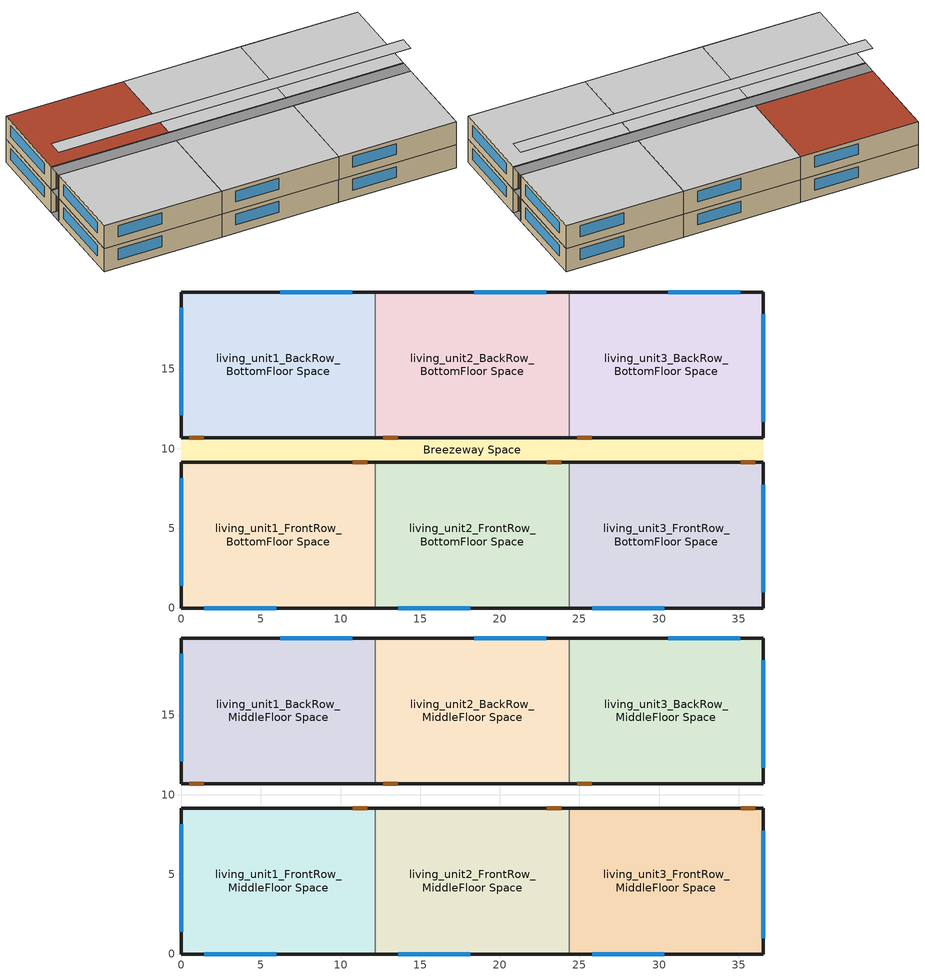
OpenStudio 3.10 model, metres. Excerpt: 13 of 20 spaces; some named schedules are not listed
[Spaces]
living_unit3_FrontRow_BottomFloor Space
 floor ground (Exterior Floor): 36.54,9.16 36.54,0 24.36,0 24.36,9.16 z0.15
 wall outside (Exterior Wall): 24.36,0 36.54,0 36.54,9.16 24.36,9.16 z0.15:2.74
 wall to living_unit2_FrontRow_BottomFloor Space (interiorwall): 24.36,9.16 24.36,0 z0.15:2.74
 window (Exterior Window): 25.82,0 30.32,0 / 36.54,1 36.54,7.75 z1.07:2.29
 door (Exterior Door): 36.04,9.16 35.12,9.16 z0.15:2.29
living_unit1_FrontRow_BottomFloor Space
 floor ground (Exterior Floor): 12.18,9.16 12.18,0 0,0 0,9.16 z0.15
 wall outside (Exterior Wall): 12.18,9.16 0,9.16 0,0 12.18,0 z0.15:2.74
 wall to living_unit2_FrontRow_BottomFloor Space (interiorwall): 12.18,0 12.18,9.16 z0.15:2.74
 window (Exterior Window): 0,8.16 0,1.41 / 1.46,0 5.96,0 z1.07:2.29
 door (Exterior Door): 11.68,9.16 10.76,9.16 z0.15:2.29
living_unit2_FrontRow_BottomFloor Space
 floor ground (Exterior Floor): 24.36,9.16 24.36,0 12.18,0 12.18,9.16 z0.15
 wall outside (Exterior Wall): 12.18,0 24.36,0 / 24.36,9.16 12.18,9.16 z0.15:2.74
 window (Exterior Window): 13.64,0 18.14,0 z1.07:2.29
 door (Exterior Door): 23.86,9.16 22.94,9.16 z0.15:2.29
living_unit1_BackRow_BottomFloor Space
 floor ground (Exterior Floor): 12.18,19.84 12.18,10.68 0,10.68 0,19.84 z0.15
 wall outside (Exterior Wall): 12.18,19.84 0,19.84 0,10.68 12.18,10.68 z0.15:2.74
 wall to living_unit2_BackRow_BottomFloor Space (interiorwall): 12.18,10.68 12.18,19.84 z0.15:2.74
 window (Exterior Window): 10.72,19.84 6.22,19.84 / 0,18.84 0,12.09 z1.07:2.29
 door (Exterior Door): 0.5,10.68 1.41,10.68 z0.15:2.29
 ceiling to living_unit1_BackRow_TopFloor Space (ceiling-floor-layer): 12.18,10.68 12.18,19.84 0,19.84 0,10.68 z2.74
living_unit2_BackRow_BottomFloor Space
 floor ground (Exterior Floor): 24.36,19.84 24.36,10.68 12.18,10.68 12.18,19.84 z0.15
 wall outside (Exterior Wall): 12.18,10.68 24.36,10.68 / 24.36,19.84 12.18,19.84 z0.15:2.74
 wall to living_unit3_BackRow_BottomFloor Space (interiorwall): 24.36,10.68 24.36,19.84 z0.15:2.74
 window (Exterior Window): 22.9,19.84 18.4,19.84 z1.07:2.29
 door (Exterior Door): 12.68,10.68 13.59,10.68 z0.15:2.29
living_unit3_BackRow_BottomFloor Space
 floor ground (Exterior Floor): 36.54,19.84 36.54,10.68 24.36,10.68 24.36,19.84 z0.15
 wall outside (Exterior Wall): 24.36,10.68 36.54,10.68 36.54,19.84 24.36,19.84 z0.15:2.74
 window (Exterior Window): 36.54,11.68 36.54,18.43 / 35.08,19.84 30.58,19.84 z1.07:2.29
 door (Exterior Door): 24.86,10.68 25.77,10.68 z0.15:2.29
Breezeway Space
 floor outside (Exterior Floor): 36.54,10.68 36.54,9.16 0,9.16 0,10.68 z0.15; 36.54,10.68 36.54,9.16 0,9.16 0,10.68 z2.74; 36.54,10.68 36.54,9.16 0,9.16 0,10.68 z5.33
 ceiling to attic Space (Interior Ceiling): 36.54,9.16 36.54,10.68 0,10.68 0,9.16 z7.92
living_unit1_FrontRow_MiddleFloor Space
 floor to living_unit1_FrontRow_BottomFloor Space (ceiling-floor-layer): 12.18,9.16 12.18,0 0,0 0,9.16 z2.74
 wall outside (Exterior Wall): 12.18,9.16 0,9.16 0,0 12.18,0 z2.74:5.33
 wall to living_unit2_FrontRow_MiddleFloor Space (interiorwall): 12.18,0 12.18,9.16 z2.74:5.33
 window (Exterior Window): 0,8.16 0,1.41 / 1.46,0 5.96,0 z3.66:4.88
 door (Exterior Door): 11.68,9.16 10.76,9.16 z2.74:4.88
 ceiling to living_unit1_FrontRow_TopFloor Space (ceiling-floor-layer): 12.18,0 12.18,9.16 0,9.16 0,0 z5.33
living_unit2_FrontRow_MiddleFloor Space
 floor to living_unit2_FrontRow_BottomFloor Space (ceiling-floor-layer): 24.36,9.16 24.36,0 12.18,0 12.18,9.16 z2.74
 wall outside (Exterior Wall): 12.18,0 24.36,0 / 24.36,9.16 12.18,9.16 z2.74:5.33
 wall to living_unit3_FrontRow_MiddleFloor Space (interiorwall): 24.36,0 24.36,9.16 z2.74:5.33
 window (Exterior Window): 13.64,0 18.14,0 z3.66:4.88
 door (Exterior Door): 23.86,9.16 22.94,9.16 z2.74:4.88
 ceiling to living_unit2_FrontRow_TopFloor Space (ceiling-floor-layer): 24.36,0 24.36,9.16 12.18,9.16 12.18,0 z5.33
living_unit3_FrontRow_MiddleFloor Space
 floor to living_unit3_FrontRow_BottomFloor Space (ceiling-floor-layer): 36.54,9.16 36.54,0 24.36,0 24.36,9.16 z2.74
 wall outside (Exterior Wall): 24.36,0 36.54,0 36.54,9.16 24.36,9.16 z2.74:5.33
 window (Exterior Window): 36.54,1 36.54,7.75 / 25.82,0 30.32,0 z3.66:4.88
 door (Exterior Door): 36.04,9.16 35.12,9.16 z2.74:4.88
 ceiling to living_unit3_FrontRow_TopFloor Space (ceiling-floor-layer): 36.54,0 36.54,9.16 24.36,9.16 24.36,0 z5.33
living_unit1_BackRow_MiddleFloor Space
 floor ground (ceiling-floor-layer): 12.18,19.84 12.18,10.68 0,10.68 0,19.84 z2.74
 wall outside (Exterior Wall): 12.18,19.84 0,19.84 0,10.68 12.18,10.68 z2.74:5.33
 wall to living_unit2_BackRow_MiddleFloor Space (interiorwall): 12.18,10.68 12.18,19.84 z2.74:5.33
 window (Exterior Window): 0,18.84 0,12.09 / 10.72,19.84 6.22,19.84 z3.66:4.88
 door (Exterior Door): 0.5,10.68 1.41,10.68 z2.74:4.88
 roof outside (ceiling-floor-layer): 12.18,10.68 12.18,19.84 0,19.84 0,10.68 z5.33
living_unit2_BackRow_MiddleFloor Space
 floor to living_unit2_BackRow_BottomFloor Space (ceiling-floor-layer): 24.36,19.84 24.36,10.68 12.18,10.68 12.18,19.84 z2.74
 wall outside (Exterior Wall): 12.18,10.68 24.36,10.68 / 24.36,19.84 12.18,19.84 z2.74:5.33
 wall to living_unit3_BackRow_MiddleFloor Space (interiorwall): 24.36,10.68 24.36,19.84 z2.74:5.33
 window (Exterior Window): 22.9,19.84 18.4,19.84 z3.66:4.88
 door (Exterior Door): 12.68,10.68 13.59,10.68 z2.74:4.88
 ceiling to living_unit2_BackRow_TopFloor Space (ceiling-floor-layer): 24.36,10.68 24.36,19.84 12.18,19.84 12.18,10.68 z5.33
living_unit3_BackRow_MiddleFloor Space
 floor to living_unit3_BackRow_BottomFloor Space (ceiling-floor-layer): 36.54,19.84 36.54,10.68 24.36,10.68 24.36,19.84 z2.74
 wall outside (Exterior Wall): 24.36,10.68 36.54,10.68 36.54,19.84 24.36,19.84 z2.74:5.33
 window (Exterior Window): 36.54,11.68 36.54,18.43 / 35.08,19.84 30.58,19.84 z3.66:4.88
 door (Exterior Door): 24.86,10.68 25.77,10.68 z2.74:4.88
 ceiling to living_unit3_BackRow_TopFloor Space (ceiling-floor-layer): 36.54,10.68 36.54,19.84 24.36,19.84 24.36,10.68 z5.33
shading: 35.08,19.84 35.08,19.85 30.58,19.85 30.58,19.84 z4.88; 10.72,19.84 10.72,19.85 6.22,19.85 6.22,19.84 z2.29; 0,12.09 0,18.84 -0.01,18.84 -0.01,12.09 z2.29; 5.96,-0.01 5.96,0 1.46,0 1.46,-0.01 z2.29; 30.32,-0.01 30.32,0 25.82,0 25.82,-0.01 z2.29; 22.9,19.84 22.9,19.85 18.4,19.85 18.4,19.84 z4.88; 18.14,-0.01 18.14,0 13.64,0 13.64,-0.01 z2.29; 36.55,11.68 36.55,18.43 36.54,18.43 36.54,11.68 z2.29; 22.9,19.84 22.9,19.85 18.4,19.85 18.4,19.84 z2.29; 36.55,1 36.55,7.75 36.54,7.75 36.54,1 z2.29; 0,1.41 0,8.16 -0.01,8.16 -0.01,1.41 z2.29; 35.08,19.84 35.08,19.85 30.58,19.85 30.58,19.84 z2.29; 5.96,-0.01 5.96,0 1.46,0 1.46,-0.01 z4.88; 18.14,-0.01 18.14,0 13.64,0 13.64,-0.01 z4.88; 36.55,1 36.55,7.75 36.54,7.75 36.54,1 z4.88; 30.32,-0.01 30.32,0 25.82,0 25.82,-0.01 z4.88; 0,1.41 0,8.16 -0.01,8.16 -0.01,1.41 z4.88; 10.72,19.84 10.72,19.85 6.22,19.85 6.22,19.84 z4.88; 36.55,11.68 36.55,18.43 36.54,18.43 36.54,11.68 z4.88; 0,12.09 0,18.84 -0.01,18.84 -0.01,12.09 z4.88
[Site]
Seattle Seattle Tacoma Intl A_WA_USA Design_Conditions: Latitude {deg}=47.47; Longitude {deg}=-122.32; Time Zone {hr}=-8; Elevation {m}=122; Terrain=Suburbs
[Building]
US+MF+CZ4C+hp+slab+IECC_2024: North Axis {deg}=0
[SizingPeriod:DesignDay] Barometric Pressure {Pa}=99868; Rain Indicator=No; Snow Indicator=No; Day of Month=21; Daylight Saving Time Indicator=No; Humidity Condition Type=Wetbulb; Dry-Bulb Temperature Range Modifier Type=DefaultMultipliers
Name | Maximum Dry-Bulb Temperature {C} | Daily Dry-Bulb Temperature Range {deltaC} | Wind Speed {m/s} | Wind Direction {deg} | Sky Clearness | Month | Day Type | Wetbulb or DewPoint at Maximum Dry-Bulb {C} | Solar Model Indicator | ASHRAE Clear Sky Optical Depth for Beam Irradiance | ASHRAE Clear Sky Optical Depth for Diffuse Irradiance
Seattle Seattle Tacoma Intl A Ann Htg 99.6% Condns DB | -4.2 | 0 | 4.3 | 20 | 0 | 12 | WinterDesignDay | -4.2 | ASHRAEClearSky
Seattle Seattle Tacoma Intl A Ann Clg .4% Condns DB=>MWB | 29.4 | 10.4 | 4.2 | 350 |  | 8 | SummerDesignDay | 18.3 | ASHRAETau | 0.352 | 2.561
[ClimateZones]
Climate Zone Institution Name 1=ASHRAE; Climate Zone Document Name 1=ANSI/ASHRAE Standard 169; Climate Zone Document Year 1=2006; Climate Zone Institution Name 2=CEC; Climate Zone Document Name 2=California Climate Zone Descriptions; Climate Zone Document Year 2=1995
[Construction]
interiorwall: Drywall_1/2in, OSB_5/8in, Drywall_1/2in
Exterior Wall: syn_stucco, sheathing_consol_layer, OSB_7/16in, wall_consol_layer, Drywall_1/2in
ceiling-floor-layer: Lumber_2x4
Exterior Floor: floor_consol_layer, Plywood_3/4in, Carpet_n_pad
Interior Ceiling: ceil_consol_layer, Drywall_1/2in
Exterior Window: Glass
Exterior Door: door_const
[Material]
Name | Roughness | Thickness {m} | Conductivity {W/m-K} | Density {kg/m3} | Specific Heat {J/kg-K} | Thermal Absorptance | Solar Absorptance | Visible Absorptance
Drywall_1/2in | MediumSmooth | 0.0127 | 0.16009 | 800.923 | 1087.84
OSB_5/8in | MediumSmooth | 0.015875 | 0.1163 | 544.627 | 1213.36
syn_stucco | MediumSmooth | 0.003048 | 0.0865 | 400 | 878.64 | 0.7
sheathing_consol_layer | Rough | 0.031115 | 0.035329 | 20.1 | 1465.415
OSB_7/16in | MediumSmooth | 0.0111125 | 0.1163 | 544.627 | 1213.36
wall_consol_layer | Rough | 0.1397 | 0.057165 | 120.801 | 1036.26
Lumber_2x4 | Rough | 0.0890016 | 0.115458 | 512.64 | 767.58 | 0.9 | 0.7 | 0.7
floor_consol_layer | Rough | 0.000254 | 12.9895 | 55.074 | 916.9311
Plywood_3/4in | Rough | 0.01905 | 0.115458 | 544.68 | 674.54 | 0.9 | 0.7 | 0.7
Carpet_n_pad | MediumSmooth | 0.0254001 | 0.0601314 | 32.0369 | 836.8 | 0.9 | 0.7 | 0.7
ceil_consol_layer | Rough | 0.479081 | 0.0617176 | 41.9286 | 776.251
door_const | Smooth | 0.0452888 | 0.0720096 | 512.64 | 767.58
[WindowMaterial:SimpleGlazingSystem]
Glass: U-Factor {W/m2-K}=1.590008; Solar Heat Gain Coefficient=0.3344; Visible Transmittance=0.88
[ThermalZone] Multiplier=1; Use Ideal Air Loads=No
Name | Thermostat
Breezeway
living_unit1_FrontRow_BottomFloor | thermostat_living Dual SP Control
living_unit2_FrontRow_BottomFloor | thermostat_living Dual SP Control 1
living_unit3_FrontRow_BottomFloor | thermostat_living Dual SP Control 2
living_unit1_BackRow_BottomFloor | thermostat_living Dual SP Control 3
living_unit2_BackRow_BottomFloor | thermostat_living Dual SP Control 4
living_unit3_BackRow_BottomFloor | thermostat_living Dual SP Control 5
living_unit1_FrontRow_MiddleFloor | thermostat_living Dual SP Control 7
living_unit2_FrontRow_MiddleFloor | thermostat_living Dual SP Control 8
living_unit3_FrontRow_MiddleFloor | thermostat_living Dual SP Control 9
living_unit1_BackRow_MiddleFloor | thermostat_living Dual SP Control 10
living_unit2_BackRow_MiddleFloor | thermostat_living Dual SP Control 11
living_unit3_BackRow_MiddleFloor | thermostat_living Dual SP Control 12
[Space]
Name | Thermal Zone | Design Specification Outdoor Air Object
Breezeway Space | Breezeway
living_unit1_FrontRow_BottomFloor Space | living_unit1_FrontRow_BottomFloor | SZ_DSOA_living_unit1_FrontRow_BottomFloor
living_unit2_FrontRow_BottomFloor Space | living_unit2_FrontRow_BottomFloor | SZ_DSOA_living_unit2_FrontRow_BottomFloor
living_unit3_FrontRow_BottomFloor Space | living_unit3_FrontRow_BottomFloor | SZ_DSOA_living_unit3_FrontRow_BottomFloor
living_unit1_BackRow_BottomFloor Space | living_unit1_BackRow_BottomFloor | SZ_DSOA_living_unit1_BackRow_BottomFloor
living_unit2_BackRow_BottomFloor Space | living_unit2_BackRow_BottomFloor | SZ_DSOA_living_unit2_BackRow_BottomFloor
living_unit3_BackRow_BottomFloor Space | living_unit3_BackRow_BottomFloor | SZ_DSOA_living_unit3_BackRow_BottomFloor
living_unit1_FrontRow_MiddleFloor Space | living_unit1_FrontRow_MiddleFloor | SZ_DSOA_living_unit1_FrontRow_MiddleFloor
living_unit2_FrontRow_MiddleFloor Space | living_unit2_FrontRow_MiddleFloor | SZ_DSOA_living_unit2_FrontRow_MiddleFloor
living_unit3_FrontRow_MiddleFloor Space | living_unit3_FrontRow_MiddleFloor | SZ_DSOA_living_unit3_FrontRow_MiddleFloor
living_unit1_BackRow_MiddleFloor Space | living_unit1_BackRow_MiddleFloor | SZ_DSOA_living_unit1_BackRow_MiddleFloor
living_unit2_BackRow_MiddleFloor Space | living_unit2_BackRow_MiddleFloor | SZ_DSOA_living_unit2_BackRow_MiddleFloor
living_unit3_BackRow_MiddleFloor Space | living_unit3_BackRow_MiddleFloor | SZ_DSOA_living_unit3_BackRow_MiddleFloor
[ThermostatSetpoint:DualSetpoint] Heating Setpoint Temperature Schedule=heating_sch; Cooling Setpoint Temperature Schedule=cooling_sch
thermostat_living Dual SP Control; thermostat_living Dual SP Control 1; thermostat_living Dual SP Control 2; thermostat_living Dual SP Control 3; thermostat_living Dual SP Control 4; thermostat_living Dual SP Control 5; thermostat_living Dual SP Control 7; thermostat_living Dual SP Control 8; thermostat_living Dual SP Control 9; thermostat_living Dual SP Control 10; thermostat_living Dual SP Control 11; thermostat_living Dual SP Control 12
[ElectricEquipment:Definition] Design Level Calculation Method=EquipmentLevel
Name | Design Level {W} | Fraction Latent | Fraction Radiant | Fraction Lost
television3_FrontRow_MiddleFloor Definition; television1_FrontRow_BottomFloor Definition; television3_BackRow_MiddleFloor Definition; television2_FrontRow_BottomFloor Definition; television3_FrontRow_BottomFloor Definition; television1_BackRow_BottomFloor Definition; television2_BackRow_BottomFloor Definition; television3_BackRow_BottomFloor Definition; television1_FrontRow_MiddleFloor Definition; television2_FrontRow_MiddleFloor Definition; television1_BackRow_MiddleFloor Definition; television2_BackRow_MiddleFloor Definition | 0 | 0 | 1 | 0
IECC_Adj2_FrontRow_BottomFloor Definition; IECC_Adj1_FrontRow_BottomFloor Definition; IECC_Adj3_FrontRow_BottomFloor Definition; IECC_Adj1_BackRow_BottomFloor Definition; IECC_Adj2_BackRow_BottomFloor Definition; IECC_Adj3_BackRow_BottomFloor Definition; IECC_Adj1_FrontRow_MiddleFloor Definition; IECC_Adj2_FrontRow_MiddleFloor Definition; IECC_Adj3_FrontRow_MiddleFloor Definition; IECC_Adj1_BackRow_MiddleFloor Definition; IECC_Adj2_BackRow_MiddleFloor Definition; IECC_Adj3_BackRow_MiddleFloor Definition | 29.2314 | 0.062439 | 0.411909 | 0.251045
electric_range1_FrontRow_BottomFloor Definition; electric_range2_FrontRow_BottomFloor Definition; electric_range3_FrontRow_BottomFloor Definition; electric_range1_BackRow_BottomFloor Definition; electric_range2_BackRow_BottomFloor Definition; electric_range3_BackRow_BottomFloor Definition; electric_range1_FrontRow_MiddleFloor Definition; electric_range2_FrontRow_MiddleFloor Definition; electric_range3_FrontRow_MiddleFloor Definition; electric_range1_BackRow_MiddleFloor Definition; electric_range2_BackRow_MiddleFloor Definition; electric_range3_BackRow_MiddleFloor Definition | 206.727 | 0.3 | 0.4 | 0.3
refrigerator3_FrontRow_MiddleFloor Definition; refrigerator1_FrontRow_BottomFloor Definition; refrigerator2_FrontRow_BottomFloor Definition; refrigerator3_FrontRow_BottomFloor Definition; refrigerator1_BackRow_BottomFloor Definition; refrigerator2_BackRow_BottomFloor Definition; refrigerator3_BackRow_BottomFloor Definition; refrigerator1_FrontRow_MiddleFloor Definition; refrigerator2_FrontRow_MiddleFloor Definition; refrigerator1_BackRow_MiddleFloor Definition; refrigerator2_BackRow_MiddleFloor Definition; refrigerator3_BackRow_MiddleFloor Definition | 84.3882 | 0 | 1 | 0
electric_mels2_BackRow_MiddleFloor Definition; electric_mels1_FrontRow_BottomFloor Definition; electric_mels2_FrontRow_BottomFloor Definition; electric_mels3_FrontRow_BottomFloor Definition; electric_mels1_BackRow_BottomFloor Definition; electric_mels2_BackRow_BottomFloor Definition; electric_mels3_BackRow_BottomFloor Definition; electric_mels1_FrontRow_MiddleFloor Definition; electric_mels2_FrontRow_MiddleFloor Definition; electric_mels3_FrontRow_MiddleFloor Definition; electric_mels1_BackRow_MiddleFloor Definition; electric_mels3_BackRow_MiddleFloor Definition | 440.553 | 0.06 | 0.69 | 0.25
dishwasher1_BackRow_MiddleFloor Definition; dishwasher1_FrontRow_BottomFloor Definition; dishwasher2_FrontRow_BottomFloor Definition; dishwasher3_FrontRow_BottomFloor Definition; dishwasher1_BackRow_BottomFloor Definition; dishwasher2_BackRow_BottomFloor Definition; dishwasher3_BackRow_BottomFloor Definition; dishwasher1_FrontRow_MiddleFloor Definition; dishwasher2_FrontRow_MiddleFloor Definition; dishwasher3_FrontRow_MiddleFloor Definition; dishwasher2_BackRow_MiddleFloor Definition; dishwasher3_BackRow_MiddleFloor Definition | 30.4403 | 0.15 | 0.6 | 0.25
electric_dryer3_BackRow_BottomFloor Definition; electric_dryer1_FrontRow_BottomFloor Definition; electric_dryer2_FrontRow_BottomFloor Definition; electric_dryer3_FrontRow_BottomFloor Definition; electric_dryer1_BackRow_BottomFloor Definition; electric_dryer2_BackRow_BottomFloor Definition; electric_dryer1_FrontRow_MiddleFloor Definition; electric_dryer2_FrontRow_MiddleFloor Definition; electric_dryer3_FrontRow_MiddleFloor Definition; electric_dryer1_BackRow_MiddleFloor Definition; electric_dryer2_BackRow_MiddleFloor Definition; electric_dryer3_BackRow_MiddleFloor Definition | 177.596 | 0.05 | 0.15 | 0.8
clotheswasher1_FrontRow_BottomFloor Definition; clotheswasher2_FrontRow_BottomFloor Definition; clotheswasher3_FrontRow_BottomFloor Definition; clotheswasher1_BackRow_BottomFloor Definition; clotheswasher2_BackRow_BottomFloor Definition; clotheswasher3_BackRow_BottomFloor Definition; clotheswasher1_FrontRow_MiddleFloor Definition; clotheswasher2_FrontRow_MiddleFloor Definition; clotheswasher3_FrontRow_MiddleFloor Definition; clotheswasher1_BackRow_MiddleFloor Definition; clotheswasher2_BackRow_MiddleFloor Definition; clotheswasher3_BackRow_MiddleFloor Definition | 10.7404 | 0 | 0.8 | 0.2
[ElectricEquipment]
Name | Electric Equipment Definition | Space or SpaceType | Schedule
television3_FrontRow_MiddleFloor | television3_FrontRow_MiddleFloor Definition | living_unit3_FrontRow_MiddleFloor Space | InteriorLighting
IECC_Adj2_FrontRow_BottomFloor | IECC_Adj2_FrontRow_BottomFloor Definition | living_unit2_FrontRow_BottomFloor Space | MiscPlugLoad
television1_FrontRow_BottomFloor | television1_FrontRow_BottomFloor Definition | living_unit1_FrontRow_BottomFloor Space | InteriorLighting
electric_range1_FrontRow_BottomFloor | electric_range1_FrontRow_BottomFloor Definition | living_unit1_FrontRow_BottomFloor Space | CookingRange
refrigerator3_FrontRow_MiddleFloor | refrigerator3_FrontRow_MiddleFloor Definition | living_unit3_FrontRow_MiddleFloor Space | Refrigerator
television3_BackRow_MiddleFloor | television3_BackRow_MiddleFloor Definition | living_unit3_BackRow_MiddleFloor Space | InteriorLighting
electric_mels2_BackRow_MiddleFloor | electric_mels2_BackRow_MiddleFloor Definition | living_unit2_BackRow_MiddleFloor Space | MiscPlugLoad
dishwasher1_BackRow_MiddleFloor | dishwasher1_BackRow_MiddleFloor Definition | living_unit1_BackRow_MiddleFloor Space | Dishwasher_equip_sch
electric_dryer3_BackRow_BottomFloor | electric_dryer3_BackRow_BottomFloor Definition | living_unit3_BackRow_BottomFloor Space | ClothesDryer
dishwasher1_FrontRow_BottomFloor | dishwasher1_FrontRow_BottomFloor Definition | living_unit1_FrontRow_BottomFloor Space | Dishwasher_equip_sch
refrigerator1_FrontRow_BottomFloor | refrigerator1_FrontRow_BottomFloor Definition | living_unit1_FrontRow_BottomFloor Space | Refrigerator
clotheswasher1_FrontRow_BottomFloor | clotheswasher1_FrontRow_BottomFloor Definition | living_unit1_FrontRow_BottomFloor Space | ClothesWasher_equip_sch
electric_dryer1_FrontRow_BottomFloor | electric_dryer1_FrontRow_BottomFloor Definition | living_unit1_FrontRow_BottomFloor Space | ClothesDryer
electric_mels1_FrontRow_BottomFloor | electric_mels1_FrontRow_BottomFloor Definition | living_unit1_FrontRow_BottomFloor Space | MiscPlugLoad
IECC_Adj1_FrontRow_BottomFloor | IECC_Adj1_FrontRow_BottomFloor Definition | living_unit1_FrontRow_BottomFloor Space | MiscPlugLoad
dishwasher2_FrontRow_BottomFloor | dishwasher2_FrontRow_BottomFloor Definition | living_unit2_FrontRow_BottomFloor Space | Dishwasher_equip_sch
refrigerator2_FrontRow_BottomFloor | refrigerator2_FrontRow_BottomFloor Definition | living_unit2_FrontRow_BottomFloor Space | Refrigerator
clotheswasher2_FrontRow_BottomFloor | clotheswasher2_FrontRow_BottomFloor Definition | living_unit2_FrontRow_BottomFloor Space | ClothesWasher_equip_sch
electric_dryer2_FrontRow_BottomFloor | electric_dryer2_FrontRow_BottomFloor Definition | living_unit2_FrontRow_BottomFloor Space | ClothesDryer
electric_range2_FrontRow_BottomFloor | electric_range2_FrontRow_BottomFloor Definition | living_unit2_FrontRow_BottomFloor Space | CookingRange
television2_FrontRow_BottomFloor | television2_FrontRow_BottomFloor Definition | living_unit2_FrontRow_BottomFloor Space | InteriorLighting
electric_mels2_FrontRow_BottomFloor | electric_mels2_FrontRow_BottomFloor Definition | living_unit2_FrontRow_BottomFloor Space | MiscPlugLoad
dishwasher3_FrontRow_BottomFloor | dishwasher3_FrontRow_BottomFloor Definition | living_unit3_FrontRow_BottomFloor Space | Dishwasher_equip_sch
refrigerator3_FrontRow_BottomFloor | refrigerator3_FrontRow_BottomFloor Definition | living_unit3_FrontRow_BottomFloor Space | Refrigerator
clotheswasher3_FrontRow_BottomFloor | clotheswasher3_FrontRow_BottomFloor Definition | living_unit3_FrontRow_BottomFloor Space | ClothesWasher_equip_sch
electric_dryer3_FrontRow_BottomFloor | electric_dryer3_FrontRow_BottomFloor Definition | living_unit3_FrontRow_BottomFloor Space | ClothesDryer
electric_range3_FrontRow_BottomFloor | electric_range3_FrontRow_BottomFloor Definition | living_unit3_FrontRow_BottomFloor Space | CookingRange
television3_FrontRow_BottomFloor | television3_FrontRow_BottomFloor Definition | living_unit3_FrontRow_BottomFloor Space | InteriorLighting
electric_mels3_FrontRow_BottomFloor | electric_mels3_FrontRow_BottomFloor Definition | living_unit3_FrontRow_BottomFloor Space | MiscPlugLoad
IECC_Adj3_FrontRow_BottomFloor | IECC_Adj3_FrontRow_BottomFloor Definition | living_unit3_FrontRow_BottomFloor Space | MiscPlugLoad
dishwasher1_BackRow_BottomFloor | dishwasher1_BackRow_BottomFloor Definition | living_unit1_BackRow_BottomFloor Space | Dishwasher_equip_sch
refrigerator1_BackRow_BottomFloor | refrigerator1_BackRow_BottomFloor Definition | living_unit1_BackRow_BottomFloor Space | Refrigerator
clotheswasher1_BackRow_BottomFloor | clotheswasher1_BackRow_BottomFloor Definition | living_unit1_BackRow_BottomFloor Space | ClothesWasher_equip_sch
electric_dryer1_BackRow_BottomFloor | electric_dryer1_BackRow_BottomFloor Definition | living_unit1_BackRow_BottomFloor Space | ClothesDryer
electric_range1_BackRow_BottomFloor | electric_range1_BackRow_BottomFloor Definition | living_unit1_BackRow_BottomFloor Space | CookingRange
television1_BackRow_BottomFloor | television1_BackRow_BottomFloor Definition | living_unit1_BackRow_BottomFloor Space | InteriorLighting
electric_mels1_BackRow_BottomFloor | electric_mels1_BackRow_BottomFloor Definition | living_unit1_BackRow_BottomFloor Space | MiscPlugLoad
IECC_Adj1_BackRow_BottomFloor | IECC_Adj1_BackRow_BottomFloor Definition | living_unit1_BackRow_BottomFloor Space | MiscPlugLoad
dishwasher2_BackRow_BottomFloor | dishwasher2_BackRow_BottomFloor Definition | living_unit2_BackRow_BottomFloor Space | Dishwasher_equip_sch
refrigerator2_BackRow_BottomFloor | refrigerator2_BackRow_BottomFloor Definition | living_unit2_BackRow_BottomFloor Space | Refrigerator
clotheswasher2_BackRow_BottomFloor | clotheswasher2_BackRow_BottomFloor Definition | living_unit2_BackRow_BottomFloor Space | ClothesWasher_equip_sch
electric_dryer2_BackRow_BottomFloor | electric_dryer2_BackRow_BottomFloor Definition | living_unit2_BackRow_BottomFloor Space | ClothesDryer
electric_range2_BackRow_BottomFloor | electric_range2_BackRow_BottomFloor Definition | living_unit2_BackRow_BottomFloor Space | CookingRange
television2_BackRow_BottomFloor | television2_BackRow_BottomFloor Definition | living_unit2_BackRow_BottomFloor Space | InteriorLighting
electric_mels2_BackRow_BottomFloor | electric_mels2_BackRow_BottomFloor Definition | living_unit2_BackRow_BottomFloor Space | MiscPlugLoad
IECC_Adj2_BackRow_BottomFloor | IECC_Adj2_BackRow_BottomFloor Definition | living_unit2_BackRow_BottomFloor Space | MiscPlugLoad
dishwasher3_BackRow_BottomFloor | dishwasher3_BackRow_BottomFloor Definition | living_unit3_BackRow_BottomFloor Space | Dishwasher_equip_sch
refrigerator3_BackRow_BottomFloor | refrigerator3_BackRow_BottomFloor Definition | living_unit3_BackRow_BottomFloor Space | Refrigerator
clotheswasher3_BackRow_BottomFloor | clotheswasher3_BackRow_BottomFloor Definition | living_unit3_BackRow_BottomFloor Space | ClothesWasher_equip_sch
electric_range3_BackRow_BottomFloor | electric_range3_BackRow_BottomFloor Definition | living_unit3_BackRow_BottomFloor Space | CookingRange
television3_BackRow_BottomFloor | television3_BackRow_BottomFloor Definition | living_unit3_BackRow_BottomFloor Space | InteriorLighting
electric_mels3_BackRow_BottomFloor | electric_mels3_BackRow_BottomFloor Definition | living_unit3_BackRow_BottomFloor Space | MiscPlugLoad
IECC_Adj3_BackRow_BottomFloor | IECC_Adj3_BackRow_BottomFloor Definition | living_unit3_BackRow_BottomFloor Space | MiscPlugLoad
dishwasher1_FrontRow_MiddleFloor | dishwasher1_FrontRow_MiddleFloor Definition | living_unit1_FrontRow_MiddleFloor Space | Dishwasher_equip_sch
refrigerator1_FrontRow_MiddleFloor | refrigerator1_FrontRow_MiddleFloor Definition | living_unit1_FrontRow_MiddleFloor Space | Refrigerator
clotheswasher1_FrontRow_MiddleFloor | clotheswasher1_FrontRow_MiddleFloor Definition | living_unit1_FrontRow_MiddleFloor Space | ClothesWasher_equip_sch
electric_dryer1_FrontRow_MiddleFloor | electric_dryer1_FrontRow_MiddleFloor Definition | living_unit1_FrontRow_MiddleFloor Space | ClothesDryer
electric_range1_FrontRow_MiddleFloor | electric_range1_FrontRow_MiddleFloor Definition | living_unit1_FrontRow_MiddleFloor Space | CookingRange
television1_FrontRow_MiddleFloor | television1_FrontRow_MiddleFloor Definition | living_unit1_FrontRow_MiddleFloor Space | InteriorLighting
electric_mels1_FrontRow_MiddleFloor | electric_mels1_FrontRow_MiddleFloor Definition | living_unit1_FrontRow_MiddleFloor Space | MiscPlugLoad
IECC_Adj1_FrontRow_MiddleFloor | IECC_Adj1_FrontRow_MiddleFloor Definition | living_unit1_FrontRow_MiddleFloor Space | MiscPlugLoad
dishwasher2_FrontRow_MiddleFloor | dishwasher2_FrontRow_MiddleFloor Definition | living_unit2_FrontRow_MiddleFloor Space | Dishwasher_equip_sch
refrigerator2_FrontRow_MiddleFloor | refrigerator2_FrontRow_MiddleFloor Definition | living_unit2_FrontRow_MiddleFloor Space | Refrigerator
clotheswasher2_FrontRow_MiddleFloor | clotheswasher2_FrontRow_MiddleFloor Definition | living_unit2_FrontRow_MiddleFloor Space | ClothesWasher_equip_sch
electric_dryer2_FrontRow_MiddleFloor | electric_dryer2_FrontRow_MiddleFloor Definition | living_unit2_FrontRow_MiddleFloor Space | ClothesDryer
electric_range2_FrontRow_MiddleFloor | electric_range2_FrontRow_MiddleFloor Definition | living_unit2_FrontRow_MiddleFloor Space | CookingRange
television2_FrontRow_MiddleFloor | television2_FrontRow_MiddleFloor Definition | living_unit2_FrontRow_MiddleFloor Space | InteriorLighting
electric_mels2_FrontRow_MiddleFloor | electric_mels2_FrontRow_MiddleFloor Definition | living_unit2_FrontRow_MiddleFloor Space | MiscPlugLoad
IECC_Adj2_FrontRow_MiddleFloor | IECC_Adj2_FrontRow_MiddleFloor Definition | living_unit2_FrontRow_MiddleFloor Space | MiscPlugLoad
dishwasher3_FrontRow_MiddleFloor | dishwasher3_FrontRow_MiddleFloor Definition | living_unit3_FrontRow_MiddleFloor Space | Dishwasher_equip_sch
clotheswasher3_FrontRow_MiddleFloor | clotheswasher3_FrontRow_MiddleFloor Definition | living_unit3_FrontRow_MiddleFloor Space | ClothesWasher_equip_sch
electric_dryer3_FrontRow_MiddleFloor | electric_dryer3_FrontRow_MiddleFloor Definition | living_unit3_FrontRow_MiddleFloor Space | ClothesDryer
electric_range3_FrontRow_MiddleFloor | electric_range3_FrontRow_MiddleFloor Definition | living_unit3_FrontRow_MiddleFloor Space | CookingRange
electric_mels3_FrontRow_MiddleFloor | electric_mels3_FrontRow_MiddleFloor Definition | living_unit3_FrontRow_MiddleFloor Space | MiscPlugLoad
IECC_Adj3_FrontRow_MiddleFloor | IECC_Adj3_FrontRow_MiddleFloor Definition | living_unit3_FrontRow_MiddleFloor Space | MiscPlugLoad
refrigerator1_BackRow_MiddleFloor | refrigerator1_BackRow_MiddleFloor Definition | living_unit1_BackRow_MiddleFloor Space | Refrigerator
clotheswasher1_BackRow_MiddleFloor | clotheswasher1_BackRow_MiddleFloor Definition | living_unit1_BackRow_MiddleFloor Space | ClothesWasher_equip_sch
electric_dryer1_BackRow_MiddleFloor | electric_dryer1_BackRow_MiddleFloor Definition | living_unit1_BackRow_MiddleFloor Space | ClothesDryer
electric_range1_BackRow_MiddleFloor | electric_range1_BackRow_MiddleFloor Definition | living_unit1_BackRow_MiddleFloor Space | CookingRange
television1_BackRow_MiddleFloor | television1_BackRow_MiddleFloor Definition | living_unit1_BackRow_MiddleFloor Space | InteriorLighting
electric_mels1_BackRow_MiddleFloor | electric_mels1_BackRow_MiddleFloor Definition | living_unit1_BackRow_MiddleFloor Space | MiscPlugLoad
IECC_Adj1_BackRow_MiddleFloor | IECC_Adj1_BackRow_MiddleFloor Definition | living_unit1_BackRow_MiddleFloor Space | MiscPlugLoad
dishwasher2_BackRow_MiddleFloor | dishwasher2_BackRow_MiddleFloor Definition | living_unit2_BackRow_MiddleFloor Space | Dishwasher_equip_sch
refrigerator2_BackRow_MiddleFloor | refrigerator2_BackRow_MiddleFloor Definition | living_unit2_BackRow_MiddleFloor Space | Refrigerator
clotheswasher2_BackRow_MiddleFloor | clotheswasher2_BackRow_MiddleFloor Definition | living_unit2_BackRow_MiddleFloor Space | ClothesWasher_equip_sch
electric_dryer2_BackRow_MiddleFloor | electric_dryer2_BackRow_MiddleFloor Definition | living_unit2_BackRow_MiddleFloor Space | ClothesDryer
electric_range2_BackRow_MiddleFloor | electric_range2_BackRow_MiddleFloor Definition | living_unit2_BackRow_MiddleFloor Space | CookingRange
television2_BackRow_MiddleFloor | television2_BackRow_MiddleFloor Definition | living_unit2_BackRow_MiddleFloor Space | InteriorLighting
IECC_Adj2_BackRow_MiddleFloor | IECC_Adj2_BackRow_MiddleFloor Definition | living_unit2_BackRow_MiddleFloor Space | MiscPlugLoad
dishwasher3_BackRow_MiddleFloor | dishwasher3_BackRow_MiddleFloor Definition | living_unit3_BackRow_MiddleFloor Space | Dishwasher_equip_sch
refrigerator3_BackRow_MiddleFloor | refrigerator3_BackRow_MiddleFloor Definition | living_unit3_BackRow_MiddleFloor Space | Refrigerator
clotheswasher3_BackRow_MiddleFloor | clotheswasher3_BackRow_MiddleFloor Definition | living_unit3_BackRow_MiddleFloor Space | ClothesWasher_equip_sch
electric_dryer3_BackRow_MiddleFloor | electric_dryer3_BackRow_MiddleFloor Definition | living_unit3_BackRow_MiddleFloor Space | ClothesDryer
electric_range3_BackRow_MiddleFloor | electric_range3_BackRow_MiddleFloor Definition | living_unit3_BackRow_MiddleFloor Space | CookingRange
electric_mels3_BackRow_MiddleFloor | electric_mels3_BackRow_MiddleFloor Definition | living_unit3_BackRow_MiddleFloor Space | MiscPlugLoad
IECC_Adj3_BackRow_MiddleFloor | IECC_Adj3_BackRow_MiddleFloor Definition | living_unit3_BackRow_MiddleFloor Space | MiscPlugLoad
[Exterior:Lights:Definition]
Name | Design Level {W}
Garage-Lights_unit1_BackRow_TopFloor Definition; Garage-Lights_unit1_BackRow_MiddleFloor Definition; Garage-Lights_unit2_FrontRow_MiddleFloor Definition; Garage-Lights_unit1_FrontRow_BottomFloor Definition; Garage-Lights_unit2_FrontRow_BottomFloor Definition; Garage-Lights_unit3_FrontRow_BottomFloor Definition; Garage-Lights_unit1_BackRow_BottomFloor Definition; Garage-Lights_unit2_BackRow_BottomFloor Definition; Garage-Lights_unit3_BackRow_BottomFloor Definition; Garage-Lights_unit1_FrontRow_MiddleFloor Definition; Garage-Lights_unit3_FrontRow_MiddleFloor Definition; Garage-Lights_unit2_BackRow_MiddleFloor Definition; Garage-Lights_unit3_BackRow_MiddleFloor Definition; Garage-Lights_unit1_FrontRow_TopFloor Definition; Garage-Lights_unit2_FrontRow_TopFloor Definition; Garage-Lights_unit3_FrontRow_TopFloor Definition; Garage-Lights_unit2_BackRow_TopFloor Definition; Garage-Lights_unit3_BackRow_TopFloor Definition | 0
Exterior-Lights_unit1_BackRow_TopFloor Definition; Exterior-Lights_unit2_BackRow_TopFloor Definition; Exterior-Lights_unit3_FrontRow_TopFloor Definition; Exterior-Lights_unit1_FrontRow_BottomFloor Definition; Exterior-Lights_unit2_FrontRow_BottomFloor Definition; Exterior-Lights_unit3_FrontRow_BottomFloor Definition; Exterior-Lights_unit1_BackRow_BottomFloor Definition; Exterior-Lights_unit2_BackRow_BottomFloor Definition; Exterior-Lights_unit3_BackRow_BottomFloor Definition; Exterior-Lights_unit1_FrontRow_MiddleFloor Definition; Exterior-Lights_unit2_FrontRow_MiddleFloor Definition; Exterior-Lights_unit3_FrontRow_MiddleFloor Definition; Exterior-Lights_unit1_BackRow_MiddleFloor Definition; Exterior-Lights_unit2_BackRow_MiddleFloor Definition; Exterior-Lights_unit3_BackRow_MiddleFloor Definition; Exterior-Lights_unit1_FrontRow_TopFloor Definition; Exterior-Lights_unit2_FrontRow_TopFloor Definition; Exterior-Lights_unit3_BackRow_TopFloor Definition | 51.9385
[Exterior:Lights]
Name | Exterior Lights Definition | Schedule
Garage-Lights_unit1_BackRow_TopFloor | Garage-Lights_unit1_BackRow_TopFloor Definition | InteriorLightingHE
Exterior-Lights_unit1_BackRow_TopFloor | Exterior-Lights_unit1_BackRow_TopFloor Definition | ExteriorLighting
Exterior-Lights_unit2_BackRow_TopFloor | Exterior-Lights_unit2_BackRow_TopFloor Definition | ExteriorLighting
Exterior-Lights_unit3_FrontRow_TopFloor | Exterior-Lights_unit3_FrontRow_TopFloor Definition | ExteriorLighting
Exterior-Lights_unit1_FrontRow_BottomFloor | Exterior-Lights_unit1_FrontRow_BottomFloor Definition | ExteriorLighting
Garage-Lights_unit1_BackRow_MiddleFloor | Garage-Lights_unit1_BackRow_MiddleFloor Definition | InteriorLightingHE
Garage-Lights_unit2_FrontRow_MiddleFloor | Garage-Lights_unit2_FrontRow_MiddleFloor Definition | InteriorLightingHE
Garage-Lights_unit1_FrontRow_BottomFloor | Garage-Lights_unit1_FrontRow_BottomFloor Definition | InteriorLightingHE
Exterior-Lights_unit2_FrontRow_BottomFloor | Exterior-Lights_unit2_FrontRow_BottomFloor Definition | ExteriorLighting
Garage-Lights_unit2_FrontRow_BottomFloor | Garage-Lights_unit2_FrontRow_BottomFloor Definition | InteriorLightingHE
Exterior-Lights_unit3_FrontRow_BottomFloor | Exterior-Lights_unit3_FrontRow_BottomFloor Definition | ExteriorLighting
Garage-Lights_unit3_FrontRow_BottomFloor | Garage-Lights_unit3_FrontRow_BottomFloor Definition | InteriorLightingHE
Exterior-Lights_unit1_BackRow_BottomFloor | Exterior-Lights_unit1_BackRow_BottomFloor Definition | ExteriorLighting
Garage-Lights_unit1_BackRow_BottomFloor | Garage-Lights_unit1_BackRow_BottomFloor Definition | InteriorLightingHE
Exterior-Lights_unit2_BackRow_BottomFloor | Exterior-Lights_unit2_BackRow_BottomFloor Definition | ExteriorLighting
Garage-Lights_unit2_BackRow_BottomFloor | Garage-Lights_unit2_BackRow_BottomFloor Definition | InteriorLightingHE
Exterior-Lights_unit3_BackRow_BottomFloor | Exterior-Lights_unit3_BackRow_BottomFloor Definition | ExteriorLighting
Garage-Lights_unit3_BackRow_BottomFloor | Garage-Lights_unit3_BackRow_BottomFloor Definition | InteriorLightingHE
Exterior-Lights_unit1_FrontRow_MiddleFloor | Exterior-Lights_unit1_FrontRow_MiddleFloor Definition | ExteriorLighting
Garage-Lights_unit1_FrontRow_MiddleFloor | Garage-Lights_unit1_FrontRow_MiddleFloor Definition | InteriorLightingHE
Exterior-Lights_unit2_FrontRow_MiddleFloor | Exterior-Lights_unit2_FrontRow_MiddleFloor Definition | ExteriorLighting
Exterior-Lights_unit3_FrontRow_MiddleFloor | Exterior-Lights_unit3_FrontRow_MiddleFloor Definition | ExteriorLighting
Garage-Lights_unit3_FrontRow_MiddleFloor | Garage-Lights_unit3_FrontRow_MiddleFloor Definition | InteriorLightingHE
Exterior-Lights_unit1_BackRow_MiddleFloor | Exterior-Lights_unit1_BackRow_MiddleFloor Definition | ExteriorLighting
Exterior-Lights_unit2_BackRow_MiddleFloor | Exterior-Lights_unit2_BackRow_MiddleFloor Definition | ExteriorLighting
Garage-Lights_unit2_BackRow_MiddleFloor | Garage-Lights_unit2_BackRow_MiddleFloor Definition | InteriorLightingHE
Exterior-Lights_unit3_BackRow_MiddleFloor | Exterior-Lights_unit3_BackRow_MiddleFloor Definition | ExteriorLighting
Garage-Lights_unit3_BackRow_MiddleFloor | Garage-Lights_unit3_BackRow_MiddleFloor Definition | InteriorLightingHE
Exterior-Lights_unit1_FrontRow_TopFloor | Exterior-Lights_unit1_FrontRow_TopFloor Definition | ExteriorLighting
Garage-Lights_unit1_FrontRow_TopFloor | Garage-Lights_unit1_FrontRow_TopFloor Definition | InteriorLightingHE
Exterior-Lights_unit2_FrontRow_TopFloor | Exterior-Lights_unit2_FrontRow_TopFloor Definition | ExteriorLighting
Garage-Lights_unit2_FrontRow_TopFloor | Garage-Lights_unit2_FrontRow_TopFloor Definition | InteriorLightingHE
Garage-Lights_unit3_FrontRow_TopFloor | Garage-Lights_unit3_FrontRow_TopFloor Definition | InteriorLightingHE
Garage-Lights_unit2_BackRow_TopFloor | Garage-Lights_unit2_BackRow_TopFloor Definition | InteriorLightingHE
Exterior-Lights_unit3_BackRow_TopFloor | Exterior-Lights_unit3_BackRow_TopFloor Definition | ExteriorLighting
Garage-Lights_unit3_BackRow_TopFloor | Garage-Lights_unit3_BackRow_TopFloor Definition | InteriorLightingHE
[Lights:Definition] Design Level Calculation Method=LightingLevel; Fraction Radiant=0.6; Fraction Visible=0.2; Return Air Fraction=0
Name | Lighting Level {W}
Living Plug-in Lighting1_BackRow_MiddleFloor Definition; Living Plug-in Lighting2_BackRow_BottomFloor Definition; Living Plug-in Lighting1_FrontRow_BottomFloor Definition; Living Plug-in Lighting2_FrontRow_BottomFloor Definition; Living Plug-in Lighting3_FrontRow_BottomFloor Definition; Living Plug-in Lighting1_BackRow_BottomFloor Definition; Living Plug-in Lighting3_BackRow_BottomFloor Definition; Living Plug-in Lighting1_FrontRow_MiddleFloor Definition; Living Plug-in Lighting2_FrontRow_MiddleFloor Definition; Living Plug-in Lighting3_FrontRow_MiddleFloor Definition; Living Plug-in Lighting2_BackRow_MiddleFloor Definition; Living Plug-in Lighting3_BackRow_MiddleFloor Definition | 64.1303
Living Hardwired Lighting1_BackRow_MiddleFloor Definition; Living Hardwired Lighting3_BackRow_MiddleFloor Definition; Living Hardwired Lighting1_FrontRow_BottomFloor Definition; Living Hardwired Lighting2_FrontRow_MiddleFloor Definition; Living Hardwired Lighting2_FrontRow_BottomFloor Definition; Living Hardwired Lighting3_FrontRow_BottomFloor Definition; Living Hardwired Lighting1_BackRow_BottomFloor Definition; Living Hardwired Lighting2_BackRow_BottomFloor Definition; Living Hardwired Lighting3_BackRow_BottomFloor Definition; Living Hardwired Lighting1_FrontRow_MiddleFloor Definition; Living Hardwired Lighting3_FrontRow_MiddleFloor Definition; Living Hardwired Lighting2_BackRow_MiddleFloor Definition | 141.024
[Lights] Schedule=InteriorLightingHE; Fraction Replaceable=0
Name | Lights Definition | Space or SpaceType
Living Plug-in Lighting1_BackRow_MiddleFloor | Living Plug-in Lighting1_BackRow_MiddleFloor Definition | living_unit1_BackRow_MiddleFloor Space
Living Plug-in Lighting2_BackRow_BottomFloor | Living Plug-in Lighting2_BackRow_BottomFloor Definition | living_unit2_BackRow_BottomFloor Space
Living Hardwired Lighting1_BackRow_MiddleFloor | Living Hardwired Lighting1_BackRow_MiddleFloor Definition | living_unit1_BackRow_MiddleFloor Space
Living Hardwired Lighting3_BackRow_MiddleFloor | Living Hardwired Lighting3_BackRow_MiddleFloor Definition | living_unit3_BackRow_MiddleFloor Space
Living Hardwired Lighting1_FrontRow_BottomFloor | Living Hardwired Lighting1_FrontRow_BottomFloor Definition | living_unit1_FrontRow_BottomFloor Space
Living Plug-in Lighting1_FrontRow_BottomFloor | Living Plug-in Lighting1_FrontRow_BottomFloor Definition | living_unit1_FrontRow_BottomFloor Space
Living Hardwired Lighting2_FrontRow_MiddleFloor | Living Hardwired Lighting2_FrontRow_MiddleFloor Definition | living_unit2_FrontRow_MiddleFloor Space
Living Hardwired Lighting2_FrontRow_BottomFloor | Living Hardwired Lighting2_FrontRow_BottomFloor Definition | living_unit2_FrontRow_BottomFloor Space
Living Plug-in Lighting2_FrontRow_BottomFloor | Living Plug-in Lighting2_FrontRow_BottomFloor Definition | living_unit2_FrontRow_BottomFloor Space
Living Hardwired Lighting3_FrontRow_BottomFloor | Living Hardwired Lighting3_FrontRow_BottomFloor Definition | living_unit3_FrontRow_BottomFloor Space
Living Plug-in Lighting3_FrontRow_BottomFloor | Living Plug-in Lighting3_FrontRow_BottomFloor Definition | living_unit3_FrontRow_BottomFloor Space
Living Hardwired Lighting1_BackRow_BottomFloor | Living Hardwired Lighting1_BackRow_BottomFloor Definition | living_unit1_BackRow_BottomFloor Space
Living Plug-in Lighting1_BackRow_BottomFloor | Living Plug-in Lighting1_BackRow_BottomFloor Definition | living_unit1_BackRow_BottomFloor Space
Living Hardwired Lighting2_BackRow_BottomFloor | Living Hardwired Lighting2_BackRow_BottomFloor Definition | living_unit2_BackRow_BottomFloor Space
Living Hardwired Lighting3_BackRow_BottomFloor | Living Hardwired Lighting3_BackRow_BottomFloor Definition | living_unit3_BackRow_BottomFloor Space
Living Plug-in Lighting3_BackRow_BottomFloor | Living Plug-in Lighting3_BackRow_BottomFloor Definition | living_unit3_BackRow_BottomFloor Space
Living Hardwired Lighting1_FrontRow_MiddleFloor | Living Hardwired Lighting1_FrontRow_MiddleFloor Definition | living_unit1_FrontRow_MiddleFloor Space
Living Plug-in Lighting1_FrontRow_MiddleFloor | Living Plug-in Lighting1_FrontRow_MiddleFloor Definition | living_unit1_FrontRow_MiddleFloor Space
Living Plug-in Lighting2_FrontRow_MiddleFloor | Living Plug-in Lighting2_FrontRow_MiddleFloor Definition | living_unit2_FrontRow_MiddleFloor Space
Living Hardwired Lighting3_FrontRow_MiddleFloor | Living Hardwired Lighting3_FrontRow_MiddleFloor Definition | living_unit3_FrontRow_MiddleFloor Space
Living Plug-in Lighting3_FrontRow_MiddleFloor | Living Plug-in Lighting3_FrontRow_MiddleFloor Definition | living_unit3_FrontRow_MiddleFloor Space
Living Hardwired Lighting2_BackRow_MiddleFloor | Living Hardwired Lighting2_BackRow_MiddleFloor Definition | living_unit2_BackRow_MiddleFloor Space
Living Plug-in Lighting2_BackRow_MiddleFloor | Living Plug-in Lighting2_BackRow_MiddleFloor Definition | living_unit2_BackRow_MiddleFloor Space
Living Plug-in Lighting3_BackRow_MiddleFloor | Living Plug-in Lighting3_BackRow_MiddleFloor Definition | living_unit3_BackRow_MiddleFloor Space
[People:Definition] Number of People Calculation Method=People; Number of People {people}=2; Fraction Radiant=0; Enable ASHRAE 55 Comfort Warnings=No; Mean Radiant Temperature Calculation Type=EnclosureAveraged
people_unit2_BackRow_BottomFloor Definition; people_unit1_FrontRow_BottomFloor Definition; people_unit2_FrontRow_BottomFloor Definition; people_unit3_FrontRow_BottomFloor Definition; people_unit1_BackRow_BottomFloor Definition; people_unit3_BackRow_BottomFloor Definition; people_unit2_BackRow_MiddleFloor Definition; people_unit1_FrontRow_MiddleFloor Definition; people_unit2_FrontRow_MiddleFloor Definition; people_unit3_FrontRow_MiddleFloor Definition; people_unit1_BackRow_MiddleFloor Definition; people_unit3_BackRow_MiddleFloor Definition
[People] Number of People Schedule=Occupancy; Activity Level Schedule=activity_sch; Multiplier=1
Name | People Definition | Space or SpaceType
people_unit2_BackRow_BottomFloor | people_unit2_BackRow_BottomFloor Definition | living_unit2_BackRow_BottomFloor Space
people_unit1_FrontRow_BottomFloor | people_unit1_FrontRow_BottomFloor Definition | living_unit1_FrontRow_BottomFloor Space
people_unit2_FrontRow_BottomFloor | people_unit2_FrontRow_BottomFloor Definition | living_unit2_FrontRow_BottomFloor Space
people_unit3_FrontRow_BottomFloor | people_unit3_FrontRow_BottomFloor Definition | living_unit3_FrontRow_BottomFloor Space
people_unit1_BackRow_BottomFloor | people_unit1_BackRow_BottomFloor Definition | living_unit1_BackRow_BottomFloor Space
people_unit3_BackRow_BottomFloor | people_unit3_BackRow_BottomFloor Definition | living_unit3_BackRow_BottomFloor Space
people_unit2_BackRow_MiddleFloor | people_unit2_BackRow_MiddleFloor Definition | living_unit2_BackRow_MiddleFloor Space
people_unit1_FrontRow_MiddleFloor | people_unit1_FrontRow_MiddleFloor Definition | living_unit1_FrontRow_MiddleFloor Space
people_unit2_FrontRow_MiddleFloor | people_unit2_FrontRow_MiddleFloor Definition | living_unit2_FrontRow_MiddleFloor Space
people_unit3_FrontRow_MiddleFloor | people_unit3_FrontRow_MiddleFloor Definition | living_unit3_FrontRow_MiddleFloor Space
people_unit1_BackRow_MiddleFloor | people_unit1_BackRow_MiddleFloor Definition | living_unit1_BackRow_MiddleFloor Space
people_unit3_BackRow_MiddleFloor | people_unit3_BackRow_MiddleFloor Definition | living_unit3_BackRow_MiddleFloor Space
[DesignSpecification:OutdoorAir] Outdoor Air Flow Rate {m3/s}=0.0212376
SZ_DSOA_living_unit1_FrontRow_MiddleFloor; SZ_DSOA_living_unit1_FrontRow_BottomFloor; SZ_DSOA_living_unit2_FrontRow_BottomFloor; SZ_DSOA_living_unit3_FrontRow_BottomFloor; SZ_DSOA_living_unit1_BackRow_BottomFloor; SZ_DSOA_living_unit2_BackRow_BottomFloor; SZ_DSOA_living_unit3_BackRow_BottomFloor; SZ_DSOA_living_unit2_FrontRow_MiddleFloor; SZ_DSOA_living_unit3_FrontRow_MiddleFloor; SZ_DSOA_living_unit1_BackRow_MiddleFloor; SZ_DSOA_living_unit2_BackRow_MiddleFloor; SZ_DSOA_living_unit3_BackRow_MiddleFloor
[SpaceInfiltration:EffectiveLeakageArea] Schedule=always_avail; Stack Coefficient=0.00029; Wind Coefficient=0.000231
Name | Space or SpaceType | Effective Air Leakage Area {cm2}
Living_ShermanGrimsrud_unit1_FrontRow_BottomFloor | living_unit1_FrontRow_BottomFloor Space | 107.349
Living_ShermanGrimsrud_unit2_FrontRow_BottomFloor | living_unit2_FrontRow_BottomFloor Space | 94.527
Living_ShermanGrimsrud_unit3_FrontRow_BottomFloor | living_unit3_FrontRow_BottomFloor Space | 107.349
Living_ShermanGrimsrud_unit1_BackRow_BottomFloor | living_unit1_BackRow_BottomFloor Space | 107.349
Living_ShermanGrimsrud_unit2_BackRow_BottomFloor | living_unit2_BackRow_BottomFloor Space | 94.527
Living_ShermanGrimsrud_unit3_BackRow_BottomFloor | living_unit3_BackRow_BottomFloor Space | 107.349
Living_ShermanGrimsrud_unit1_FrontRow_MiddleFloor | living_unit1_FrontRow_MiddleFloor Space | 47.0121
Living_ShermanGrimsrud_unit2_FrontRow_MiddleFloor | living_unit2_FrontRow_MiddleFloor Space | 34.1906
Living_ShermanGrimsrud_unit3_FrontRow_MiddleFloor | living_unit3_FrontRow_MiddleFloor Space | 47.0121
Living_ShermanGrimsrud_unit1_BackRow_MiddleFloor | living_unit1_BackRow_MiddleFloor Space | 47.0121
Living_ShermanGrimsrud_unit2_BackRow_MiddleFloor | living_unit2_BackRow_MiddleFloor Space | 34.1906
Living_ShermanGrimsrud_unit3_BackRow_MiddleFloor | living_unit3_BackRow_MiddleFloor Space | 47.0121
[Schedule:Compact]
heating_sch: Through: 12/31, For: AllDays, Until: 24:00, 22.2222
cooling_sch: Through: 12/31, For: AllDays, Until: 24:00, 23.8889
activity_sch: Through: 12/31, For: AllDays, Until: 24:00, 117.28
always_avail: Through: 12/31, For: AllDays, Until: 24:00, 1
[Schedule:Ruleset]
Name | Default Day Schedule
MiscPlugLoad | Schedule Day 1
InteriorLightingHE | Schedule Day 2
InteriorLighting | Schedule Day 3
CookingRange | Schedule Day 5
Refrigerator | Schedule Day 6
Occupancy | Schedule Day 7
ExteriorLighting | Schedule Day 10
Dishwasher_equip_sch | Schedule Day 12
ClothesWasher_equip_sch | Schedule Day 13
ClothesDryer | Schedule Day 14
[Schedule:Day]
Schedule Day 1; Schedule Day 2; Schedule Day 3; Schedule Day 5; Schedule Day 6; Schedule Day 7; Schedule Day 10; Schedule Day 12; Schedule Day 13; Schedule Day 14: 24, 0, 0
MiscPlugLoadDay 1: 1, 0, 0.60749, 2, 0, 0.559339, 3, 0, 0.552853, 4, 0, 0.545071, 5, 0, 0.524481, 6, 0, 0.585279, 7, 0, 0.676232, 8, 0, 0.718547, 9, 0, 0.60749, 10, 0, 0.517023, 11, 0, 0.529183, 12, 0, 0.529345, 13, 0, 0.520428, 14, 0, 0.538424, 15, 0, 0.568742, 16, 0, 0.600357, 17, 0, 0.710117, 18, 0, 0.862678, 19, 0, 0.936608, 20, 0, 0.966764, 21, 0, 1, 22, 0, 0.976654, 23, 0, 0.845169, 24, 0, 0.734436
LightingDay 1: 1, 0, 0.0625, 2, 0, 0.0625, 3, 0, 0.0625, 4, 0, 0.0625, 5, 0, 0.1875, 6, 0, 0.390625, 7, 0, 0.4375, 8, 0, 0.390625, 9, 0, 0.171875, 10, 0, 0.117188, 11, 0, 0.117188, 12, 0, 0.117188, 13, 0, 0.117188, 14, 0, 0.117188, 15, 0, 0.117188, 16, 0, 0.203125, 17, 0, 0.4375, 18, 0, 0.609375, 19, 0, 0.820312, 20, 0, 0.984375, 21, 0, 1, 22, 0, 0.6875, 23, 0, 0.382812, 24, 0, 0.15625
CookingRangeDay 1: 1, 0, 0.0471585, 2, 0, 0.0471585, 3, 0, 0.0235459, 4, 0, 0.0235459, 5, 0, 0.0471585, 6, 0, 0.0707044, 7, 0, 0.165088, 8, 0, 0.283018, 9, 0, 0.306564, 10, 0, 0.320771, 11, 0, 0.283018, 12, 0, 0.330176, 13, 0, 0.377335, 14, 0, 0.306564, 15, 0, 0.292423, 16, 0, 0.377335, 17, 0, 0.613194, 18, 0, 1, 19, 0, 0.778348, 20, 0, 0.400947, 21, 0, 0.235859, 22, 0, 0.165088, 23, 0, 0.103722, 24, 0, 0.0707044
RefrigeratorDay 1: 1, 0, 0.8, 2, 0, 0.782696, 3, 0, 0.765594, 4, 0, 0.742857, 5, 0, 0.731388, 6, 0, 0.731388, 7, 0, 0.75996, 8, 0, 0.8, 9, 0, 0.817103, 10, 0, 0.828571, 11, 0, 0.8, 12, 0, 0.8, 13, 0, 0.839839, 14, 0, 0.839839, 15, 0, 0.828571, 16, 0, 0.839839, 17, 0, 0.885714, 18, 0, 0.971429, 19, 0, 1, 20, 0, 0.971429, 21, 0, 0.942857, 22, 0, 0.925553, 23, 0, 0.885714, 24, 0, 0.828571
DishwasherWeekend_equip_sch 1: 1, 0, 0.138388, 2, 0, 0.0614858, 3, 0, 0.0460692, 4, 0, 0.0307429, 5, 0, 0.0307429, 6, 0, 0.0922286, 7, 0, 0.184547, 8, 0, 0.276866, 9, 0, 0.52308, 10, 0, 0.584565, 11, 0, 0.507663, 12, 0, 0.430761, 13, 0, 0.369185, 14, 0, 0.415344, 15, 0, 0.338442, 16, 0, 0.323026, 17, 0, 0.338442, 18, 0, 0.446087, 19, 0, 0.78462, 20, 0, 1, 21, 0, 0.815362, 22, 0, 0.599982, 23, 0, 0.399928, 24, 0, 0.276866
[Schedule:Rule] Date Specification Type=DateRange; Start Month=1; Start Day=1; End Month=12; End Day=31
Name | Schedule Ruleset | Rule Order | Day Schedule | Apply Sunday | Apply Monday | Apply Tuesday | Apply Wednesday | Apply Thursday | Apply Friday | Apply Saturday
MiscPlugLoadWeek | MiscPlugLoad | 0 | MiscPlugLoadDay 1 | Yes | Yes | Yes | Yes | Yes | Yes | Yes
LightingProfileWeek_EELighting | InteriorLightingHE | 0 | LightingDay_EELighting 1 | Yes | Yes | Yes | Yes | Yes | Yes | Yes
LightingProfileWeek | InteriorLighting | 0 | LightingDay 1 | Yes | Yes | Yes | Yes | Yes | Yes | Yes
CookingRangeWeek | CookingRange | 0 | CookingRangeDay 1 | Yes | Yes | Yes | Yes | Yes | Yes | Yes
RefrigeratorWeek | Refrigerator | 0 | RefrigeratorDay 1 | Yes | Yes | Yes | Yes | Yes | Yes | Yes
OccupancyWeek | Occupancy | 0 | OccupancyDay 1 | Yes | Yes | Yes | Yes | Yes | Yes | Yes
ExteriorLightingProfileWeek | ExteriorLighting | 0 | ExteriorLightingDay 1 | Yes | Yes | Yes | Yes | Yes | Yes | Yes
DishwasherWeek_equip_sch | Dishwasher_equip_sch | 1 | DishwasherWeekend_equip_sch 1 | Yes |  |  |  |  |  | Yes
DishwasherWeek_equip_sch 1 | Dishwasher_equip_sch | 0 | DishwasherWeekday_equip_sch 1 |  | Yes | Yes | Yes | Yes | Yes
ClothesWasherWeek_equip_sch | ClothesWasher_equip_sch | 1 | ClothesWasherWeekend_equip_sch 1 | Yes |  |  |  |  |  | Yes
ClothesWasherWeek_equip_sch 1 | ClothesWasher_equip_sch | 0 | ClothesWasherWeekday_equip_sch 1 |  | Yes | Yes | Yes | Yes | Yes
ClothesDryerWeek | ClothesDryer | 1 | ClothesDryerWeekend 1 | Yes |  |  |  |  |  | Yes
ClothesDryerWeek 1 | ClothesDryer | 0 | ClothesDryerWeekday 1 |  | Yes | Yes | Yes | Yes | Yes
